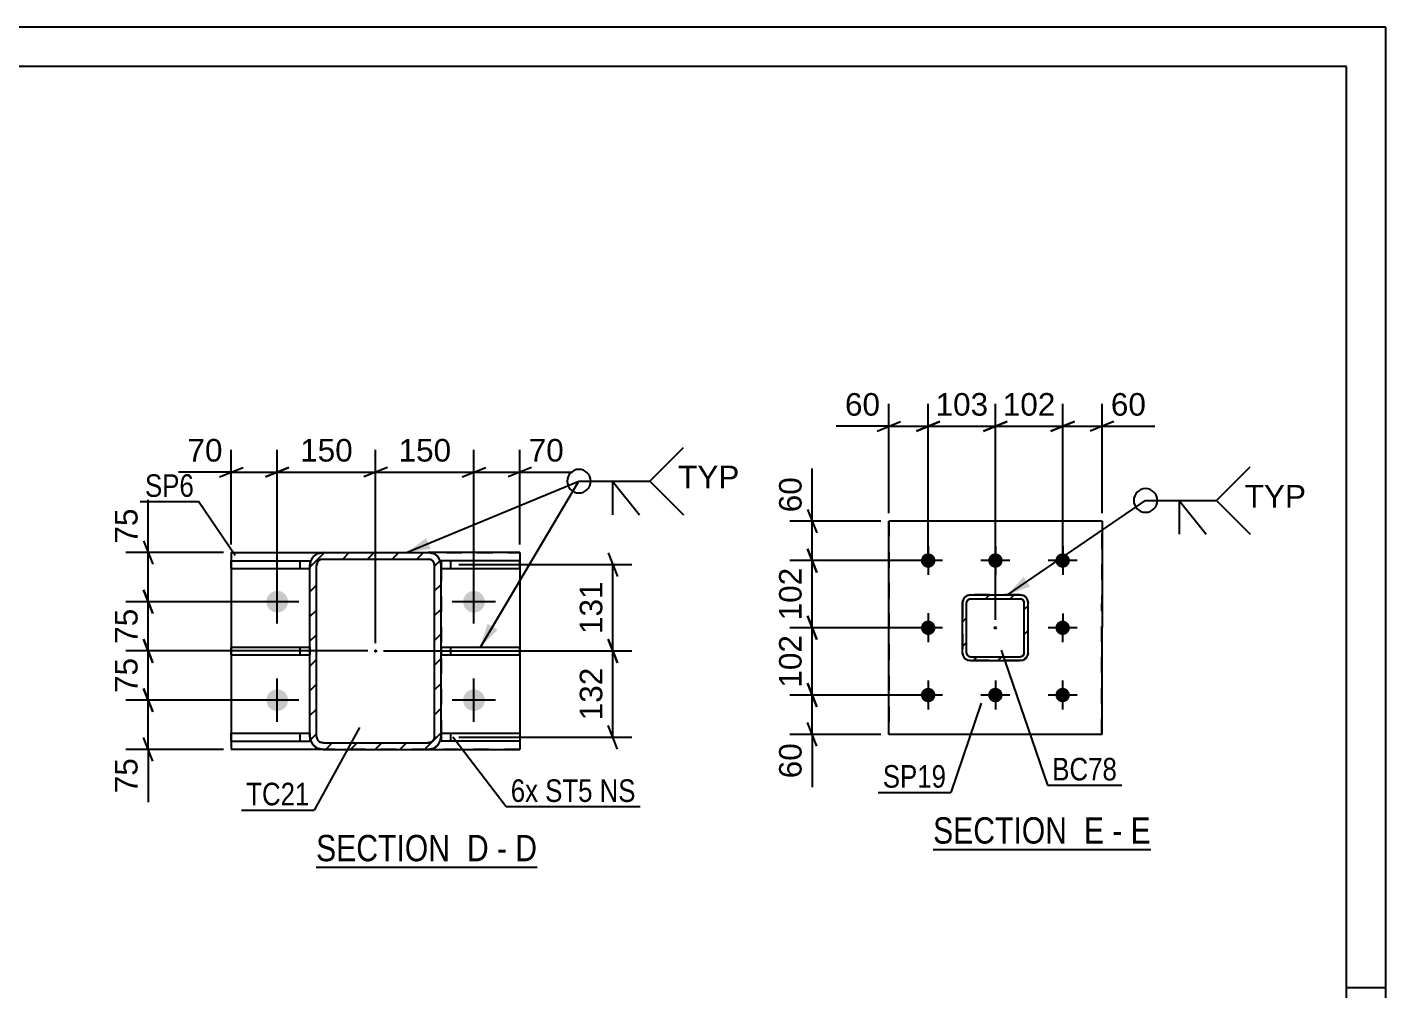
# Model space of a CAD drawing. Header units: millimetres. Extents: x -133 to 461, y -173 to 247.
# Drawn here: x 288.3 to 460.9, y 125 to 247.2 of the extents above; entities that cross this region are included whole.
import ezdxf

# ---------------------------------------------------------------- set-up
doc = ezdxf.new("R2010")
doc.units = ezdxf.units.MM
doc.linetypes.add('DXK_LINE_DOT2', pattern=[3.9198, 1.9599, -1.9599])
doc.linetypes.add('DXK_LINE_DOT3', pattern=[5.9187, 2.979, -0.9799, 0.9799, -0.9799])
doc.styles.add('Arial', font='ARIAL.TTF', dxfattribs={"height": 0.2})
doc.styles.add('Arial Narrow', font='ARIALN.TTF', dxfattribs={"height": 0.2})

# ---------------------------------------------------------------- blocks, each defined once
blk = doc.blocks.new('Unknown-284928886-18 - 8641')
at = {"color": 6, "linetype": 'Continuous'}
blk.add_line((403.36, 142.79), (431.01, 142.79), dxfattribs=at)
at = {"color": 0, "linetype": 'Continuous'}
for points in [[(421.47, 143.54), (421.47, 147.04), (403.36, 147.04), (403.36, 143.54)], [(425.08, 143.54), (425.08, 147.04), (422.52, 147.04), (422.52, 143.54)], [(427.4, 143.54), (427.4, 147.04), (426.13, 147.04), (426.13, 143.54)], [(431.01, 143.54), (431.01, 147.04), (428.45, 147.04), (428.45, 143.54)]]:
    blk.add_wipeout(points, dxfattribs=at)
at = {"color": 7, "linetype": 'Continuous', "style": 'Arial Narrow'}
for s, p in [('SECTION ', (403.36, 143.54)), ('E', (422.52, 143.54)), ('E', (428.45, 143.54)), ('-', (426.13, 143.54))]:
    blk.add_text(s, height=3.34, dxfattribs=at).set_placement(p)
blk = doc.blocks.new('Unknown-284928886-1134')
at = {"color": 5, "linetype": 'Continuous'}
for p, q in [((460.88, 247.21), (-133.12, 247.21)), ((460.88, -172.79), (460.88, 247.21)), ((455.88, 242.21), (-128.12, 242.21)), ((455.88, -167.79), (455.88, 242.21)), ((460.88, 125.21), (455.88, 125.21))]:
    blk.add_line(p, q, dxfattribs=at)
blk = doc.blocks.new('Unknown-284928886-14 - 2760')
at = {"color": 6, "linetype": 'Continuous'}
blk.add_line((324.97, 140.55), (353.04, 140.55), dxfattribs=at)
at = {"color": 0, "linetype": 'Continuous'}
for points in [[(343.08, 141.3), (343.08, 144.8), (324.97, 144.8), (324.97, 141.3)], [(346.9, 141.3), (346.9, 144.8), (344.13, 144.8), (344.13, 141.3)], [(349.22, 141.3), (349.22, 144.8), (347.95, 144.8), (347.95, 141.3)], [(353.04, 141.3), (353.04, 144.8), (350.27, 144.8), (350.27, 141.3)]]:
    blk.add_wipeout(points, dxfattribs=at)
at = {"color": 7, "linetype": 'Continuous', "style": 'Arial Narrow'}
for s, p in [('SECTION ', (324.97, 141.3)), ('D', (344.13, 141.3)), ('D', (350.27, 141.3)), ('-', (347.95, 141.3))]:
    blk.add_text(s, height=3.34, dxfattribs=at).set_placement(p)
blk = doc.blocks.new('Part-284928886-8656 - 8641')
at = {"linetype": 'Continuous'}
h = blk.add_hatch(dxfattribs=at)
h.set_pattern_fill('', scale=0.7, style=0, pattern_type=0)
h.set_pattern_definition([(45, (414.8222, 166.8495), (-1.57154, 1.57154), [])])
h.paths.add_polyline_path([(414.44, 166.77), (414.82, 166.85), (415.15, 167.07), (415.36, 167.39), (415.44, 167.77), (415.44, 174.11), (415.36, 174.49), (415.15, 174.81), (414.82, 175.03), (414.44, 175.11), (408.11, 175.11), (407.72, 175.03), (407.4, 174.82), (407.18, 174.49), (407.11, 174.11), (407.11, 167.77), (407.18, 167.39), (407.4, 167.07), (407.72, 166.85), (408.11, 166.77)])
h.paths.add_polyline_path([(408.11, 167.27), (407.91, 167.31), (407.75, 167.42), (407.64, 167.58), (407.61, 167.77), (407.61, 174.11), (407.65, 174.3), (407.75, 174.46), (407.92, 174.57), (408.11, 174.61), (414.44, 174.61), (414.63, 174.57), (414.79, 174.46), (414.9, 174.3), (414.94, 174.11), (414.94, 167.77), (414.9, 167.58), (414.79, 167.42), (414.63, 167.31), (414.44, 167.27)])
blk.add_hatch(color=246, dxfattribs=at).paths.add_polyline_path([(411.27, 170.84, -1), (411.27, 171.04, -1)])
at = {"color": 7, "linetype": 'DXK_LINE_DOT2'}
for p, q in [((407.11, 174.11), (407.18, 174.49)), ((407.18, 174.49), (407.18, 174.49)), ((407.75, 174.46), (407.65, 174.3)), ((407.72, 175.03), (408.11, 175.11)), ((407.92, 174.57), (407.75, 174.46)), ((408.11, 174.61), (407.92, 174.57)), ((414.44, 175.11), (408.11, 175.11)), ((408.11, 174.61), (414.44, 174.61)), ((414.44, 175.11), (414.82, 175.03)), ((414.63, 174.57), (414.44, 174.61)), ((414.79, 174.46), (414.63, 174.57)), ((414.9, 174.3), (414.79, 174.46)), ((415.36, 174.49), (415.44, 174.11)), ((407.11, 174.11), (407.11, 167.77)), ((407.65, 174.3), (407.61, 174.11)), ((407.61, 167.77), (407.61, 174.11)), ((414.94, 174.11), (414.9, 174.3)), ((414.94, 167.77), (414.94, 174.11)), ((415.44, 167.77), (415.44, 174.11)), ((407.18, 167.39), (407.11, 167.77)), ((407.61, 167.77), (407.64, 167.58)), ((407.64, 167.58), (407.75, 167.42)), ((414.79, 167.42), (414.9, 167.58)), ((414.9, 167.58), (414.94, 167.77)), ((415.44, 167.77), (415.36, 167.39)), ((408.11, 166.77), (407.72, 166.85)), ((407.75, 167.42), (407.91, 167.31)), ((407.91, 167.31), (408.11, 167.27)), ((408.11, 167.27), (414.44, 167.27)), ((414.44, 166.77), (408.11, 166.77)), ((414.44, 167.27), (414.63, 167.31)), ((414.82, 166.85), (414.44, 166.77)), ((414.63, 167.31), (414.79, 167.42))]:
    blk.add_line(p, q, dxfattribs=at)
at = {"color": 2, "linetype": 'Continuous'}
for p, q in [((407.18, 174.49), (407.11, 174.11)), ((407.65, 174.3), (407.75, 174.46)), ((408.11, 175.11), (407.72, 175.03)), ((407.75, 174.46), (407.92, 174.57)), ((407.92, 174.57), (408.11, 174.61)), ((408.11, 175.11), (408.11, 175.11)), ((408.11, 175.11), (414.44, 175.11)), ((408.11, 174.61), (408.11, 174.61)), ((408.11, 174.61), (414.44, 174.61)), ((414.44, 175.11), (414.44, 175.11)), ((414.82, 175.03), (414.44, 175.11)), ((414.44, 174.61), (414.44, 174.61)), ((414.44, 174.61), (414.63, 174.57)), ((414.63, 174.57), (414.79, 174.46)), ((414.79, 174.46), (414.9, 174.3)), ((415.44, 174.11), (415.36, 174.49)), ((407.11, 174.11), (407.11, 174.11)), ((407.11, 167.77), (407.11, 174.11)), ((407.61, 174.11), (407.65, 174.3)), ((407.61, 174.11), (407.61, 174.11)), ((407.61, 167.77), (407.61, 174.11)), ((414.9, 174.3), (414.94, 174.11)), ((414.94, 174.11), (414.94, 174.11)), ((414.94, 167.77), (414.94, 174.11)), ((415.44, 174.11), (415.44, 174.11)), ((415.44, 167.77), (415.44, 174.11)), ((407.11, 167.77), (407.11, 167.77)), ((407.11, 167.77), (407.18, 167.39)), ((407.61, 167.77), (407.61, 167.77)), ((407.64, 167.58), (407.61, 167.77)), ((407.75, 167.42), (407.64, 167.58)), ((414.9, 167.58), (414.79, 167.42)), ((414.94, 167.77), (414.9, 167.58)), ((414.94, 167.77), (414.94, 167.77)), ((415.36, 167.39), (415.44, 167.77)), ((415.44, 167.77), (415.44, 167.77)), ((407.72, 166.85), (408.11, 166.77)), ((407.91, 167.31), (407.75, 167.42)), ((408.11, 167.27), (407.91, 167.31)), ((408.11, 167.27), (408.11, 167.27)), ((408.11, 167.27), (414.44, 167.27)), ((408.11, 166.77), (408.11, 166.77)), ((408.11, 166.77), (414.44, 166.77)), ((414.63, 167.31), (414.44, 167.27)), ((414.44, 167.27), (414.44, 167.27)), ((414.44, 166.77), (414.82, 166.85)), ((414.44, 166.77), (414.44, 166.77)), ((414.79, 167.42), (414.63, 167.31))]:
    blk.add_line(p, q, dxfattribs=at)
at = {"color": 7, "linetype": 'DXK_LINE_DOT3'}
blk.add_line((411.27, 170.94), (411.27, 170.94), dxfattribs=at)
at = {"color": 246, "linetype": 'DXK_LINE_DOT2'}
blk.add_line((411.27, 170.94), (411.27, 170.94), dxfattribs=at)
at = {"color": 246, "linetype": 'Continuous'}
blk.add_circle((411.27, 170.94), 0.1, dxfattribs=at)
at = {"color": 7, "linetype": 'DXK_LINE_DOT2'}
for centre, start, end in [((408.11, 174.11), 112.49, 157.49), ((414.44, 174.11), 22.49, 67.49), ((408.11, 167.77), 202.49, 247.49), ((414.44, 167.77), 292.49, 337.49)]:
    blk.add_arc(centre, 1, start, end, dxfattribs=at)
at = {"color": 2, "linetype": 'Continuous'}
for centre, start, end in [((408.11, 174.11), 112.49, 157.49), ((414.44, 174.11), 22.49, 67.49), ((408.11, 167.77), 202.49, 247.49), ((414.44, 167.77), 292.49, 337.49)]:
    blk.add_arc(centre, 1, start, end, dxfattribs=at)
blk = doc.blocks.new('Part-284928886-8660 - 8641')
at = {"color": 2, "linetype": 'Continuous'}
for p, q in [((424.82, 184.48), (397.73, 184.48)), ((397.73, 157.4), (397.73, 184.48)), ((424.82, 184.48), (424.81, 157.4)), ((424.82, 184.48), (424.82, 184.48)), ((424.81, 157.4), (397.73, 157.4)), ((424.81, 157.4), (424.81, 157.4))]:
    blk.add_line(p, q, dxfattribs=at)
at = {"color": 7, "linetype": 'DXK_LINE_DOT2'}
for p, q in [((397.73, 184.48), (397.73, 157.4)), ((424.81, 157.4), (424.82, 184.48))]:
    blk.add_line(p, q, dxfattribs=at)
blk = doc.blocks.new('Bolt-284928886-8710 - 8641')
at = {"linetype": 'Continuous'}
for points in [[(401.82, 179.49), (401.84, 179.68), (401.9, 179.86), (402, 180.03), (402.13, 180.17), (402.28, 180.28), (402.46, 180.36), (402.65, 180.4), (402.84, 180.39), (403.02, 180.35), (403.2, 180.27), (403.35, 180.16), (403.48, 180.02), (403.57, 179.85), (403.63, 179.67), (403.65, 179.48), (403.63, 179.29), (403.57, 179.1), (403.47, 178.94), (403.34, 178.8), (403.18, 178.69), (403.01, 178.61), (402.82, 178.57), (402.63, 178.57), (402.44, 178.61), (402.27, 178.69), (402.11, 178.81), (401.99, 178.95), (401.89, 179.12), (401.83, 179.3)], [(410.36, 179.49), (410.38, 179.68), (410.44, 179.86), (410.54, 180.03), (410.67, 180.17), (410.82, 180.28), (411, 180.36), (411.19, 180.39), (411.38, 180.39), (411.57, 180.35), (411.74, 180.27), (411.89, 180.16), (412.02, 180.01), (412.12, 179.85), (412.17, 179.66), (412.19, 179.47), (412.17, 179.28), (412.11, 179.1), (412.01, 178.94), (411.88, 178.8), (411.73, 178.68), (411.55, 178.61), (411.36, 178.57), (411.17, 178.57), (410.98, 178.61), (410.81, 178.69), (410.66, 178.81), (410.53, 178.95), (410.43, 179.12), (410.38, 179.3)], [(418.9, 179.49), (418.92, 179.68), (418.98, 179.86), (419.08, 180.03), (419.21, 180.17), (419.37, 180.28), (419.54, 180.36), (419.73, 180.39), (419.92, 180.39), (420.11, 180.35), (420.28, 180.27), (420.44, 180.16), (420.56, 180.01), (420.66, 179.85), (420.71, 179.66), (420.73, 179.47), (420.71, 179.28), (420.65, 179.1), (420.55, 178.94), (420.42, 178.79), (420.27, 178.68), (420.09, 178.61), (419.9, 178.57), (419.71, 178.57), (419.53, 178.61), (419.35, 178.69), (419.2, 178.81), (419.07, 178.95), (418.98, 179.12), (418.92, 179.3)], [(401.81, 170.95), (401.84, 171.14), (401.9, 171.32), (401.99, 171.49), (402.12, 171.63), (402.28, 171.74), (402.46, 171.82), (402.64, 171.85), (402.84, 171.85), (403.02, 171.81), (403.2, 171.73), (403.35, 171.62), (403.48, 171.47), (403.57, 171.31), (403.63, 171.12), (403.65, 170.93), (403.63, 170.74), (403.57, 170.56), (403.47, 170.4), (403.34, 170.26), (403.18, 170.14), (403.01, 170.07), (402.82, 170.03), (402.63, 170.03), (402.44, 170.07), (402.27, 170.15), (402.11, 170.27), (401.99, 170.41), (401.89, 170.58), (401.83, 170.76)], [(418.9, 170.95), (418.92, 171.14), (418.98, 171.32), (419.08, 171.48), (419.21, 171.63), (419.36, 171.74), (419.54, 171.81), (419.73, 171.85), (419.92, 171.85), (420.11, 171.81), (420.28, 171.73), (420.43, 171.61), (420.56, 171.47), (420.66, 171.3), (420.71, 171.12), (420.73, 170.93), (420.71, 170.74), (420.65, 170.56), (420.55, 170.39), (420.42, 170.25), (420.27, 170.14), (420.09, 170.06), (419.9, 170.03), (419.71, 170.03), (419.52, 170.07), (419.35, 170.15), (419.2, 170.26), (419.07, 170.41), (418.97, 170.57), (418.92, 170.76)], [(401.81, 162.41), (401.84, 162.6), (401.9, 162.78), (401.99, 162.95), (402.12, 163.09), (402.28, 163.2), (402.45, 163.27), (402.64, 163.31), (402.83, 163.31), (403.02, 163.27), (403.2, 163.19), (403.35, 163.08), (403.48, 162.93), (403.57, 162.77), (403.63, 162.58), (403.65, 162.39), (403.62, 162.2), (403.56, 162.02), (403.47, 161.86), (403.34, 161.71), (403.18, 161.6), (403.01, 161.53), (402.82, 161.49), (402.63, 161.49), (402.44, 161.53), (402.26, 161.61), (402.11, 161.72), (401.98, 161.87), (401.89, 162.04), (401.83, 162.22)], [(410.36, 162.41), (410.38, 162.6), (410.44, 162.78), (410.53, 162.94), (410.66, 163.09), (410.82, 163.2), (411, 163.27), (411.18, 163.31), (411.38, 163.31), (411.56, 163.27), (411.74, 163.19), (411.89, 163.07), (412.02, 162.93), (412.11, 162.76), (412.17, 162.58), (412.19, 162.39), (412.17, 162.2), (412.11, 162.02), (412.01, 161.85), (411.88, 161.71), (411.72, 161.6), (411.55, 161.52), (411.36, 161.49), (411.17, 161.49), (410.98, 161.53), (410.81, 161.61), (410.65, 161.72), (410.53, 161.87), (410.43, 162.03), (410.37, 162.22)], [(418.9, 162.41), (418.92, 162.6), (418.98, 162.78), (419.08, 162.94), (419.21, 163.08), (419.36, 163.2), (419.54, 163.27), (419.73, 163.31), (419.92, 163.31), (420.1, 163.27), (420.28, 163.19), (420.43, 163.07), (420.56, 162.93), (420.65, 162.76), (420.71, 162.58), (420.73, 162.39), (420.71, 162.2), (420.65, 162.02), (420.55, 161.85), (420.42, 161.71), (420.26, 161.6), (420.09, 161.52), (419.9, 161.49), (419.71, 161.49), (419.52, 161.53), (419.35, 161.61), (419.19, 161.72), (419.07, 161.87), (418.97, 162.03), (418.92, 162.21)]]:
    blk.add_hatch(color=1, dxfattribs=at).paths.add_polyline_path(points)
at = {"color": 1, "linetype": 'Continuous'}
for p, q in [((402.73, 181.32), (402.73, 177.65)), ((411.27, 181.32), (411.27, 177.65)), ((419.82, 181.31), (419.82, 177.65)), ((404.57, 179.48), (400.9, 179.48)), ((413.11, 179.48), (409.44, 179.48)), ((421.65, 179.48), (417.98, 179.48)), ((402.73, 172.78), (402.73, 169.11)), ((419.82, 172.77), (419.81, 169.11)), ((404.56, 170.94), (400.9, 170.94)), ((421.65, 170.94), (417.98, 170.94)), ((402.73, 164.23), (402.73, 160.57)), ((411.27, 164.23), (411.27, 160.57)), ((419.81, 164.23), (419.81, 160.56)), ((404.56, 162.4), (400.9, 162.4)), ((413.1, 162.4), (409.44, 162.4)), ((421.65, 162.4), (417.98, 162.4))]:
    blk.add_line(p, q, dxfattribs=at)
blk = doc.blocks.new('Part-284928886-2827 - 2760')
at = {"color": 2, "linetype": 'Continuous'}
for p, q in [((314.19, 156.55), (314.19, 157.55)), ((314.19, 157.55), (324.19, 157.55)), ((324.19, 157.55), (324.19, 156.55)), ((314.19, 156.55), (324.19, 156.55))]:
    blk.add_line(p, q, dxfattribs=at)
at = {"color": 7, "linetype": 'DXK_LINE_DOT2'}
blk.add_line((322.94, 156.55), (322.94, 157.55), dxfattribs=at)
blk = doc.blocks.new('Part-284928886-2765 - 2760')
at = {"linetype": 'Continuous'}
h = blk.add_hatch(dxfattribs=at)
h.set_pattern_fill('', scale=0.7, style=0, pattern_type=0)
h.set_pattern_definition([(45, (340.7275, 179.4757), (-1.57154, 1.57154), [])])
h.paths.add_polyline_path([(340.85, 178.84), (340.73, 179.48), (340.37, 180.02), (339.83, 180.38), (339.19, 180.5), (325.85, 180.5), (325.22, 180.38), (324.68, 180.02), (324.31, 179.48), (324.19, 178.84), (324.19, 157.17), (324.31, 156.53), (324.68, 155.99), (325.22, 155.63), (325.85, 155.5), (339.19, 155.5), (339.83, 155.63), (340.37, 155.99), (340.73, 156.53), (340.85, 157.17)])
h.paths.add_polyline_path([(339.96, 156.85), (339.78, 156.58), (339.51, 156.4), (339.19, 156.34), (325.85, 156.34), (325.54, 156.4), (325.27, 156.58), (325.08, 156.85), (325.02, 157.17), (325.02, 178.84), (325.08, 179.16), (325.27, 179.43), (325.54, 179.61), (325.85, 179.67), (339.19, 179.67), (339.51, 179.61), (339.78, 179.43), (339.96, 179.16), (340.02, 178.84), (340.02, 157.17)])
blk.add_hatch(color=246, dxfattribs=at).paths.add_polyline_path([(332.52, 167.9, -1), (332.52, 168.1, -1)])
at = {"color": 7, "linetype": 'DXK_LINE_DOT2'}
for p, q in [((325.22, 180.38), (325.85, 180.5)), ((325.85, 179.67), (325.54, 179.61)), ((325.85, 180.5), (339.19, 180.5)), ((325.85, 179.67), (339.19, 179.67)), ((339.19, 180.5), (339.83, 180.38)), ((339.51, 179.61), (339.19, 179.67)), ((324.19, 178.84), (324.31, 179.48)), ((324.19, 157.17), (324.19, 178.84)), ((325.08, 179.16), (325.02, 178.84)), ((325.02, 157.17), (325.02, 178.84)), ((340.02, 178.84), (339.96, 179.16)), ((340.02, 157.17), (340.02, 178.84)), ((340.73, 179.48), (340.85, 178.84)), ((340.85, 178.84), (340.85, 157.17)), ((324.31, 156.53), (324.19, 157.17)), ((325.02, 157.17), (325.08, 156.85)), ((339.96, 156.85), (340.02, 157.17)), ((340.85, 157.17), (340.73, 156.53)), ((325.85, 155.5), (325.22, 155.63)), ((325.54, 156.4), (325.85, 156.34)), ((325.85, 156.34), (339.19, 156.34)), ((325.85, 155.5), (339.19, 155.5)), ((339.19, 156.34), (339.51, 156.4)), ((339.83, 155.63), (339.19, 155.5))]:
    blk.add_line(p, q, dxfattribs=at)
at = {"color": 2, "linetype": 'Continuous'}
for p, q in [((325.85, 180.5), (325.22, 180.38)), ((325.54, 179.61), (325.85, 179.67)), ((325.85, 180.5), (339.19, 180.5)), ((325.85, 179.67), (339.19, 179.67)), ((339.83, 180.38), (339.19, 180.5)), ((339.19, 179.67), (339.51, 179.61)), ((324.31, 179.48), (324.19, 178.84)), ((324.19, 157.17), (324.19, 178.84)), ((325.02, 178.84), (325.08, 179.16)), ((325.02, 157.17), (325.02, 178.84)), ((339.96, 179.16), (340.02, 178.84)), ((340.02, 157.17), (340.02, 178.84)), ((340.85, 178.84), (340.73, 179.48)), ((340.85, 157.17), (340.85, 178.84)), ((324.19, 157.17), (324.31, 156.53)), ((325.08, 156.85), (325.02, 157.17)), ((340.02, 157.17), (339.96, 156.85)), ((340.73, 156.53), (340.85, 157.17)), ((325.22, 155.63), (325.85, 155.5)), ((325.85, 156.34), (325.54, 156.4)), ((325.85, 156.34), (339.19, 156.34)), ((325.85, 155.5), (339.19, 155.5)), ((339.51, 156.4), (339.19, 156.34)), ((339.19, 155.5), (339.83, 155.63))]:
    blk.add_line(p, q, dxfattribs=at)
at = {"color": 7, "linetype": 'DXK_LINE_DOT3'}
blk.add_line((332.52, 168), (332.52, 168), dxfattribs=at)
at = {"color": 246, "linetype": 'DXK_LINE_DOT2'}
blk.add_line((332.52, 168), (332.52, 168), dxfattribs=at)
at = {"color": 246, "linetype": 'Continuous'}
blk.add_circle((332.52, 168), 0.1, dxfattribs=at)
at = {"color": 7, "linetype": 'DXK_LINE_DOT2'}
for centre, radius, start, end in [((325.85, 178.84), 1.67, 112.5, 157.5), ((325.85, 178.84), 0.833, 112.5, 157.5), ((339.19, 178.84), 0.833, 22.5, 67.5), ((339.19, 178.84), 1.67, 22.5, 67.5), ((325.85, 157.17), 1.67, 202.5, 247.5), ((325.85, 157.17), 0.833, 202.5, 247.5), ((339.19, 157.17), 0.833, 292.5, 337.5), ((339.19, 157.17), 1.67, 292.5, 337.5)]:
    blk.add_arc(centre, radius, start, end, dxfattribs=at)
at = {"color": 2, "linetype": 'Continuous'}
for centre, radius, start, end in [((325.85, 178.84), 1.67, 112.5, 157.5), ((325.85, 178.84), 0.833, 112.5, 157.5), ((339.19, 178.84), 0.833, 22.5, 67.5), ((339.19, 178.84), 1.67, 22.5, 67.5), ((325.85, 157.17), 1.67, 202.5, 247.5), ((325.85, 157.17), 0.833, 202.5, 247.5), ((339.19, 157.17), 0.833, 292.5, 337.5), ((339.19, 157.17), 1.67, 292.5, 337.5)]:
    blk.add_arc(centre, radius, start, end, dxfattribs=at)
blk = doc.blocks.new('Part-284928886-2822 - 2760')
at = {"color": 2, "linetype": 'Continuous'}
for p, q in [((314.19, 178.46), (314.19, 179.46)), ((314.19, 179.46), (324.19, 179.46)), ((314.19, 178.46), (324.19, 178.46)), ((324.19, 179.46), (324.19, 178.46))]:
    blk.add_line(p, q, dxfattribs=at)
at = {"color": 7, "linetype": 'DXK_LINE_DOT2'}
blk.add_line((322.94, 178.46), (322.94, 179.46), dxfattribs=at)
blk = doc.blocks.new('Part-284928886-2832 - 2760')
at = {"color": 2, "linetype": 'Continuous'}
for p, q in [((340.85, 168.5), (350.85, 168.5)), ((340.85, 167.5), (350.85, 167.5)), ((350.85, 167.5), (350.85, 168.5))]:
    blk.add_line(p, q, dxfattribs=at)
at = {"color": 7, "linetype": 'DXK_LINE_DOT2'}
for p, q in [((340.85, 168.5), (340.85, 168.5)), ((340.85, 168.5), (340.85, 167.5)), ((340.85, 167.5), (340.85, 167.5)), ((342.1, 167.5), (342.1, 168.5))]:
    blk.add_line(p, q, dxfattribs=at)
blk = doc.blocks.new('Part-284928886-2799 - 2760')
at = {"color": 2, "linetype": 'Continuous'}
for p, q in [((314.19, 180.5), (314.19, 155.5)), ((314.19, 180.5), (325.85, 180.5)), ((350.85, 180.5), (339.19, 180.5)), ((350.85, 180.5), (350.85, 155.5)), ((325.85, 155.5), (314.19, 155.5)), ((339.19, 155.5), (350.85, 155.5))]:
    blk.add_line(p, q, dxfattribs=at)
at = {"color": 7, "linetype": 'DXK_LINE_DOT2'}
for p, q in [((325.85, 180.5), (350.85, 180.5)), ((325.85, 180.5), (339.19, 180.5)), ((350.85, 155.5), (325.85, 155.5)), ((325.85, 155.5), (339.19, 155.5))]:
    blk.add_line(p, q, dxfattribs=at)
blk = doc.blocks.new('Part-284928886-2817 - 2760')
at = {"color": 2, "linetype": 'Continuous'}
for p, q in [((314.19, 167.5), (314.19, 168.5)), ((314.19, 168.5), (324.19, 168.5)), ((314.19, 167.5), (324.19, 167.5)), ((324.19, 168.5), (324.19, 167.5))]:
    blk.add_line(p, q, dxfattribs=at)
at = {"color": 7, "linetype": 'DXK_LINE_DOT2'}
blk.add_line((322.94, 167.5), (322.94, 168.5), dxfattribs=at)
blk = doc.blocks.new('Part-284928886-2837 - 2760')
at = {"color": 2, "linetype": 'Continuous'}
for p, q in [((350.85, 179.46), (340.85, 179.46)), ((340.85, 179.46), (340.85, 178.85)), ((340.85, 178.46), (350.85, 178.46)), ((350.85, 178.46), (350.85, 179.46))]:
    blk.add_line(p, q, dxfattribs=at)
at = {"color": 7, "linetype": 'DXK_LINE_DOT2'}
for p, q in [((340.85, 178.85), (340.85, 178.46)), ((340.85, 178.46), (340.85, 178.46)), ((342.1, 178.46), (342.1, 179.46))]:
    blk.add_line(p, q, dxfattribs=at)
blk = doc.blocks.new('Part-284928886-2842 - 2760')
at = {"color": 2, "linetype": 'Continuous'}
for p, q in [((340.85, 157.55), (350.85, 157.55)), ((340.85, 157.16), (340.85, 156.55)), ((350.85, 157.55), (350.85, 156.55)), ((350.85, 156.55), (340.85, 156.55))]:
    blk.add_line(p, q, dxfattribs=at)
at = {"color": 7, "linetype": 'DXK_LINE_DOT2'}
for p, q in [((340.85, 157.55), (340.85, 157.55)), ((340.85, 157.55), (340.85, 157.16)), ((342.1, 156.55), (342.1, 157.55))]:
    blk.add_line(p, q, dxfattribs=at)
blk = doc.blocks.new('Bolt-284928886-2872 - 2760')
at = {"linetype": 'Continuous'}
for points in [[(318.65, 174.25, -1), (321.4, 174.25, -1)], [(343.65, 174.25, -1), (346.4, 174.25, -1)], [(318.65, 161.75, -1), (321.4, 161.75, -1)], [(343.65, 161.75, -1), (346.4, 161.75, -1)]]:
    blk.add_hatch(color=1, dxfattribs=at).paths.add_polyline_path(points)
at = {"color": 1, "linetype": 'Continuous'}
for p, q in [((320.02, 171.5), (320.02, 177)), ((345.02, 171.5), (345.02, 177)), ((322.77, 174.25), (317.27, 174.25)), ((347.77, 174.25), (342.27, 174.25)), ((320.02, 159), (320.02, 164.5)), ((345.02, 159), (345.02, 164.5)), ((322.77, 161.75), (317.27, 161.75)), ((347.77, 161.75), (342.27, 161.75))]:
    blk.add_line(p, q, dxfattribs=at)
blk = doc.blocks.new('StraightDimension-284928886-12691 - 8641')
at = {"color": 7, "linetype": 'Continuous'}
for p, q in [((401.73, 170.94), (385.15, 170.94)), ((387.4, 172.44), (388.6, 169.44)), ((388, 162.4), (388, 170.94)), ((401.22, 162.4), (385.15, 162.4)), ((388.6, 160.9), (387.4, 163.9))]:
    blk.add_line(p, q, dxfattribs=at)
at = {"color": 0}
blk.add_wipeout([(387.25, 170.61), (383.05, 170.61), (383.05, 162.74), (387.25, 162.74)], dxfattribs=at)
at = {"color": 3, "style": 'Arial'}
blk.add_text('102', height=2.865, rotation=90.0002, dxfattribs=at).set_placement((386.65, 163.34))
blk = doc.blocks.new('StraightDimension-284928886-13277 - 8641')
at = {"color": 7, "linetype": 'Continuous'}
for p, q in [((411.28, 171.94), (411.28, 199.38)), ((419.82, 180.48), (419.82, 199.38)), ((409.78, 195.93), (412.78, 197.13)), ((421.32, 197.13), (418.32, 195.93)), ((411.28, 196.53), (419.82, 196.53))]:
    blk.add_line(p, q, dxfattribs=at)
at = {"color": 0}
blk.add_wipeout([(419.48, 197.28), (419.48, 201.48), (411.61, 201.48), (411.61, 197.28)], dxfattribs=at)
at = {"color": 3, "style": 'Arial'}
blk.add_text('102', height=2.865, dxfattribs=at).set_placement((412.21, 197.88))
blk = doc.blocks.new('StraightDimension-284928886-12689 - 8641')
at = {"color": 7, "linetype": 'Continuous'}
for p, q in [((387.4, 185.98), (388.6, 182.98)), ((396.73, 184.48), (385.15, 184.48)), ((388, 179.48), (388, 184.48)), ((388.6, 177.98), (387.4, 180.98)), ((401.73, 179.48), (385.15, 179.48))]:
    blk.add_line(p, q, dxfattribs=at)
at = {"color": 0}
blk.add_wipeout([(387.25, 190.66), (383.05, 190.66), (383.05, 185.01), (387.25, 185.01)], dxfattribs=at)
at = {"color": 7, "linetype": 'Continuous'}
blk.add_line((388, 184.48), (388, 191.18), dxfattribs=at)
blk.add_line((388, 184.48), (388, 191.18), dxfattribs=at)
at = {"color": 3, "style": 'Arial'}
blk.add_text('60', height=2.865, rotation=90.0002, dxfattribs=at).set_placement((386.65, 185.61))
blk = doc.blocks.new('StraightDimension-284928886-12690 - 8641')
at = {"color": 7, "linetype": 'Continuous'}
for p, q in [((387.4, 180.98), (388.6, 177.98)), ((401.73, 179.48), (385.15, 179.48)), ((388, 170.94), (388, 179.48)), ((401.73, 170.94), (385.15, 170.94)), ((388.6, 169.44), (387.4, 172.44))]:
    blk.add_line(p, q, dxfattribs=at)
at = {"color": 0}
blk.add_wipeout([(387.25, 179.15), (383.05, 179.15), (383.05, 171.28), (387.25, 171.28)], dxfattribs=at)
at = {"color": 3, "style": 'Arial'}
blk.add_text('102', height=2.865, rotation=90.0002, dxfattribs=at).set_placement((386.65, 171.88))
blk = doc.blocks.new('StraightDimension-284928886-13278 - 8641')
at = {"color": 7, "linetype": 'Continuous'}
for p, q in [((402.73, 180.48), (402.73, 199.38)), ((411.28, 171.94), (411.28, 199.38)), ((401.23, 195.93), (404.23, 197.13)), ((412.78, 197.13), (409.78, 195.93)), ((402.73, 196.53), (411.28, 196.53))]:
    blk.add_line(p, q, dxfattribs=at)
at = {"color": 0}
blk.add_wipeout([(410.94, 197.28), (410.94, 201.48), (403.07, 201.48), (403.07, 197.28)], dxfattribs=at)
at = {"color": 3, "style": 'Arial'}
blk.add_text('103', height=2.865, dxfattribs=at).set_placement((403.67, 197.88))
blk = doc.blocks.new('StraightDimension-284928886-12692 - 8641')
at = {"color": 7, "linetype": 'Continuous'}
for p, q in [((401.22, 162.4), (385.15, 162.4)), ((387.4, 163.9), (388.6, 160.9)), ((388, 157.4), (388, 162.4)), ((388.6, 155.9), (387.4, 158.9)), ((396.73, 157.4), (385.15, 157.4))]:
    blk.add_line(p, q, dxfattribs=at)
at = {"color": 0}
blk.add_wipeout([(387.25, 156.88), (383.05, 156.88), (383.05, 151.23), (387.25, 151.23)], dxfattribs=at)
at = {"color": 7, "linetype": 'Continuous'}
blk.add_line((388, 157.4), (388, 150.7), dxfattribs=at)
blk.add_line((388, 157.4), (388, 150.7), dxfattribs=at)
at = {"color": 3, "style": 'Arial'}
blk.add_text('60', height=2.865, rotation=90.0002, dxfattribs=at).set_placement((386.65, 151.83))
blk = doc.blocks.new('StraightDimension-284928886-13276 - 8641')
at = {"color": 7, "linetype": 'Continuous'}
for p, q in [((419.82, 180.48), (419.82, 199.38)), ((424.82, 185.48), (424.82, 199.38)), ((418.32, 195.93), (421.32, 197.13)), ((426.32, 197.13), (423.32, 195.93)), ((419.82, 196.53), (424.82, 196.53))]:
    blk.add_line(p, q, dxfattribs=at)
at = {"color": 0}
blk.add_wipeout([(430.99, 197.28), (430.99, 201.48), (425.34, 201.48), (425.34, 197.28)], dxfattribs=at)
at = {"color": 7, "linetype": 'Continuous'}
blk.add_line((424.82, 196.53), (431.51, 196.53), dxfattribs=at)
blk.add_line((424.82, 196.53), (431.51, 196.53), dxfattribs=at)
at = {"color": 3, "style": 'Arial'}
blk.add_text('60', height=2.865, dxfattribs=at).set_placement((425.94, 197.88))
blk = doc.blocks.new('StraightDimension-284928886-13279 - 8641')
at = {"color": 7, "linetype": 'Continuous'}
for p, q in [((397.73, 185.48), (397.73, 199.38)), ((402.73, 180.48), (402.73, 199.38)), ((396.23, 195.93), (399.23, 197.13)), ((404.23, 197.13), (401.23, 195.93)), ((397.73, 196.53), (402.73, 196.53))]:
    blk.add_line(p, q, dxfattribs=at)
at = {"color": 0}
blk.add_wipeout([(397.21, 197.28), (397.21, 201.48), (391.56, 201.48), (391.56, 197.28)], dxfattribs=at)
at = {"color": 7, "linetype": 'Continuous'}
blk.add_line((397.73, 196.53), (391.04, 196.53), dxfattribs=at)
blk.add_line((397.73, 196.53), (391.04, 196.53), dxfattribs=at)
at = {"color": 3, "style": 'Arial'}
blk.add_text('60', height=2.865, dxfattribs=at).set_placement((392.16, 197.88))
blk = doc.blocks.new('StraightDimension-284928886-9545 - 2760')
at = {"color": 7, "linetype": 'Continuous'}
for p, q in [((320.02, 175.25), (320.02, 193.55)), ((332.52, 169), (332.52, 193.55)), ((318.52, 190.1), (321.52, 191.3)), ((320.02, 190.7), (332.52, 190.7)), ((334.02, 191.3), (331.02, 190.1))]:
    blk.add_line(p, q, dxfattribs=at)
at = {"color": 0}
blk.add_wipeout([(330.21, 191.45), (330.21, 195.65), (322.34, 195.65), (322.34, 191.45)], dxfattribs=at)
at = {"color": 3, "style": 'Arial'}
blk.add_text('150', height=2.865, dxfattribs=at).set_placement((322.94, 192.05))
blk = doc.blocks.new('StraightDimension-284928886-9586 - 2760')
at = {"color": 7, "linetype": 'Continuous'}
for p, q in [((362.08, 169.5), (363.28, 166.5)), ((333.52, 168), (365.08, 168)), ((362.68, 157.05), (362.68, 168)), ((363.28, 155.55), (362.08, 158.55)), ((343.1, 157.05), (365.08, 157.05))]:
    blk.add_line(p, q, dxfattribs=at)
at = {"color": 0}
blk.add_wipeout([(361.93, 166.46), (357.73, 166.46), (357.73, 158.59), (361.93, 158.59)], dxfattribs=at)
at = {"color": 3, "style": 'Arial'}
blk.add_text('132', height=2.865, rotation=90.0002, dxfattribs=at).set_placement((361.33, 159.19))
blk = doc.blocks.new('StraightDimension-284928886-9564 - 2760')
at = {"color": 7, "linetype": 'Continuous'}
for p, q in [((303.03, 182), (304.23, 179)), ((313.19, 180.5), (300.78, 180.5)), ((303.63, 174.25), (303.63, 180.5)), ((304.23, 172.75), (303.03, 175.75)), ((319.02, 174.25), (300.78, 174.25))]:
    blk.add_line(p, q, dxfattribs=at)
at = {"color": 0}
blk.add_wipeout([(302.88, 186.68), (298.68, 186.68), (298.68, 181.03), (302.88, 181.03)], dxfattribs=at)
at = {"color": 7, "linetype": 'Continuous'}
blk.add_line((303.63, 180.5), (303.63, 187.2), dxfattribs=at)
blk.add_line((303.63, 180.5), (303.63, 187.2), dxfattribs=at)
at = {"color": 3, "style": 'Arial'}
blk.add_text('75', height=2.865, rotation=90.0002, dxfattribs=at).set_placement((302.28, 181.63))
blk = doc.blocks.new('StraightDimension-284928886-9543 - 2760')
at = {"color": 7, "linetype": 'Continuous'}
for p, q in [((345.02, 175.25), (345.02, 193.55)), ((350.85, 181.5), (350.85, 193.55)), ((343.52, 190.1), (346.52, 191.3)), ((345.02, 190.7), (350.85, 190.7)), ((352.35, 191.3), (349.35, 190.1))]:
    blk.add_line(p, q, dxfattribs=at)
at = {"color": 0}
blk.add_wipeout([(357.02, 191.45), (357.02, 195.65), (351.38, 195.65), (351.38, 191.45)], dxfattribs=at)
at = {"color": 7, "linetype": 'Continuous'}
blk.add_line((350.85, 190.7), (357.55, 190.7), dxfattribs=at)
blk.add_line((350.85, 190.7), (357.55, 190.7), dxfattribs=at)
at = {"color": 3, "style": 'Arial'}
blk.add_text('70', height=2.865, dxfattribs=at).set_placement((351.98, 192.05))
blk = doc.blocks.new('StraightDimension-284928886-9544 - 2760')
at = {"color": 7, "linetype": 'Continuous'}
for p, q in [((332.52, 169), (332.52, 193.55)), ((345.02, 175.25), (345.02, 193.55)), ((334.02, 191.3), (331.02, 190.1)), ((332.52, 190.7), (345.02, 190.7)), ((343.52, 190.1), (346.52, 191.3))]:
    blk.add_line(p, q, dxfattribs=at)
at = {"color": 0}
blk.add_wipeout([(342.71, 191.45), (342.71, 195.65), (334.84, 195.65), (334.84, 191.45)], dxfattribs=at)
at = {"color": 3, "style": 'Arial'}
blk.add_text('150', height=2.865, dxfattribs=at).set_placement((335.44, 192.05))
blk = doc.blocks.new('StraightDimension-284928886-9546 - 2760')
at = {"color": 7, "linetype": 'Continuous'}
for p, q in [((314.19, 181.5), (314.19, 193.55)), ((320.02, 175.25), (320.02, 193.55)), ((312.69, 190.1), (315.69, 191.3)), ((314.19, 190.7), (320.02, 190.7)), ((321.52, 191.3), (318.52, 190.1))]:
    blk.add_line(p, q, dxfattribs=at)
at = {"color": 0}
blk.add_wipeout([(313.66, 191.45), (313.66, 195.65), (308.02, 195.65), (308.02, 191.45)], dxfattribs=at)
at = {"color": 7, "linetype": 'Continuous'}
blk.add_line((314.19, 190.7), (307.49, 190.7), dxfattribs=at)
blk.add_line((314.19, 190.7), (307.49, 190.7), dxfattribs=at)
at = {"color": 3, "style": 'Arial'}
blk.add_text('70', height=2.865, dxfattribs=at).set_placement((308.62, 192.05))
blk = doc.blocks.new('StraightDimension-284928886-9565 - 2760')
at = {"color": 7, "linetype": 'Continuous'}
for p, q in [((303.03, 175.75), (304.23, 172.75)), ((319.02, 174.25), (300.78, 174.25)), ((303.63, 168), (303.63, 174.25)), ((304.23, 166.5), (303.03, 169.5)), ((331.52, 168), (300.78, 168))]:
    blk.add_line(p, q, dxfattribs=at)
at = {"color": 0}
blk.add_wipeout([(302.88, 173.95), (298.68, 173.95), (298.68, 168.31), (302.88, 168.31)], dxfattribs=at)
at = {"color": 3, "style": 'Arial'}
blk.add_text('75', height=2.865, rotation=90.0002, dxfattribs=at).set_placement((302.28, 168.91))
blk = doc.blocks.new('StraightDimension-284928886-9566 - 2760')
at = {"color": 7, "linetype": 'Continuous'}
for p, q in [((303.03, 169.5), (304.23, 166.5)), ((331.52, 168), (300.78, 168)), ((303.63, 161.75), (303.63, 168)), ((304.23, 160.25), (303.03, 163.25)), ((319.02, 161.75), (300.78, 161.75))]:
    blk.add_line(p, q, dxfattribs=at)
at = {"color": 0}
blk.add_wipeout([(302.88, 167.7), (298.68, 167.7), (298.68, 162.06), (302.88, 162.06)], dxfattribs=at)
at = {"color": 3, "style": 'Arial'}
blk.add_text('75', height=2.865, rotation=90.0002, dxfattribs=at).set_placement((302.28, 162.66))
blk = doc.blocks.new('StraightDimension-284928886-9567 - 2760')
at = {"color": 7, "linetype": 'Continuous'}
for p, q in [((303.03, 163.25), (304.23, 160.25)), ((319.02, 161.75), (300.78, 161.75)), ((303.63, 155.5), (303.63, 161.75)), ((313.19, 155.5), (300.78, 155.5)), ((304.23, 154), (303.03, 157))]:
    blk.add_line(p, q, dxfattribs=at)
at = {"color": 0}
blk.add_wipeout([(302.88, 154.98), (298.68, 154.98), (298.68, 149.33), (302.88, 149.33)], dxfattribs=at)
at = {"color": 7, "linetype": 'Continuous'}
blk.add_line((303.63, 155.5), (303.63, 148.81), dxfattribs=at)
blk.add_line((303.63, 155.5), (303.63, 148.81), dxfattribs=at)
at = {"color": 3, "style": 'Arial'}
blk.add_text('75', height=2.865, rotation=90.0002, dxfattribs=at).set_placement((302.28, 149.93))
blk = doc.blocks.new('StraightDimension-284928886-9585 - 2760')
at = {"color": 7, "linetype": 'Continuous'}
for p, q in [((362.08, 180.46), (363.28, 177.46)), ((343.1, 178.96), (365.08, 178.96)), ((362.68, 168), (362.68, 178.96)), ((363.28, 166.5), (362.08, 169.5)), ((333.52, 168), (365.08, 168))]:
    blk.add_line(p, q, dxfattribs=at)
at = {"color": 0}
blk.add_wipeout([(361.93, 177.42), (357.73, 177.42), (357.73, 169.55), (361.93, 169.55)], dxfattribs=at)
at = {"color": 3, "style": 'Arial'}
blk.add_text('131', height=2.865, rotation=90.0002, dxfattribs=at).set_placement((361.33, 170.15))
blk = doc.blocks.new('WeldMark-284928886-10218 - 8641')
at = {"linetype": 'Continuous'}
blk.add_hatch(color=30, dxfattribs=at).paths.add_polyline_path([(415.69, 176.18), (412.79, 175.11), (414.84, 177.42)])
at = {"color": 30, "linetype": 'Continuous'}
for p, q in [((412.79, 175.11), (430.35, 187.11)), ((430.35, 187.11), (439.35, 187.11))]:
    blk.add_line(p, q, dxfattribs=at)
at = {"color": 3, "linetype": 'Continuous'}
for q in [(438.07, 182.82), (434.64, 182.82)]:
    blk.add_line((434.64, 187.11), q, dxfattribs=at)
for start, end in [(90, 270), (270, 90)]:
    blk.add_arc((430.35, 187.11), 1.5, start, end, dxfattribs=at)
at = {"color": 0, "linetype": 'Continuous'}
blk.add_wipeout([(450.73, 186.21), (450.73, 189.21), (442.95, 189.21), (442.95, 186.21)], dxfattribs=at)
blk.add_wipeout([(450.73, 186.21), (450.73, 189.21), (442.95, 189.21), (442.95, 186.21)], dxfattribs=at)
at = {"color": 3, "linetype": 'Continuous'}
for q in [(443.64, 191.39), (443.64, 182.82)]:
    blk.add_line((439.35, 187.11), q, dxfattribs=at)
at = {"color": 3, "linetype": 'Continuous', "style": 'Arial'}
blk.add_text('TYP', height=2.865, dxfattribs=at).set_placement((442.95, 186.21))
blk = doc.blocks.new('Mark-284928886-9866 - 8641')
at = {"color": 0}
blk.add_wipeout([(426.72, 151.56), (426.72, 154.56), (418.5, 154.56), (418.5, 151.56)], dxfattribs=at)
blk.add_wipeout([(426.72, 151.56), (426.72, 154.56), (418.5, 154.56), (418.5, 151.56)], dxfattribs=at)
at = {"color": 30, "linetype": 'Continuous'}
for p, q in [((412.01, 168.12), (417.9, 150.96)), ((417.9, 150.96), (427.32, 150.96))]:
    blk.add_line(p, q, dxfattribs=at)
at = {"color": 3, "style": 'Arial Narrow'}
blk.add_text('BC78', height=2.863, dxfattribs=at).set_placement((418.5, 151.56))
blk = doc.blocks.new('Mark-284928886-9869 - 8641')
at = {"color": 0}
blk.add_wipeout([(405.01, 150.64), (405.01, 153.64), (396.97, 153.64), (396.97, 150.64)], dxfattribs=at)
blk.add_wipeout([(405.01, 150.64), (405.01, 153.64), (396.97, 153.64), (396.97, 150.64)], dxfattribs=at)
at = {"color": 30, "linetype": 'Continuous'}
for p in [(409.47, 161.35), (396.37, 150.04)]:
    blk.add_line(p, (405.61, 150.04), dxfattribs=at)
at = {"color": 3, "style": 'Arial Narrow'}
blk.add_text('SP19', height=2.863, dxfattribs=at).set_placement((396.97, 150.64))
blk = doc.blocks.new('Mark-284928886-9603 - 2760')
at = {"color": 0}
blk.add_wipeout([(324.13, 148.4), (324.13, 151.4), (316.09, 151.4), (316.09, 148.4)], dxfattribs=at)
blk.add_wipeout([(324.13, 148.4), (324.13, 151.4), (316.09, 151.4), (316.09, 148.4)], dxfattribs=at)
at = {"color": 30, "linetype": 'Continuous'}
for p in [(330.5, 158.3), (315.49, 147.8)]:
    blk.add_line(p, (324.73, 147.8), dxfattribs=at)
at = {"color": 3, "style": 'Arial Narrow'}
blk.add_text('TC21', height=2.863, dxfattribs=at).set_placement((316.09, 148.4))
blk = doc.blocks.new('Mark-284928886-9606 - 2760')
at = {"color": 0}
blk.add_wipeout([(309.44, 187.57), (309.44, 190.57), (303.23, 190.57), (303.23, 187.57)], dxfattribs=at)
blk.add_wipeout([(309.44, 187.57), (309.44, 190.57), (303.23, 190.57), (303.23, 187.57)], dxfattribs=at)
at = {"color": 30, "linetype": 'Continuous'}
for p in [(302.63, 186.97), (314.67, 180.11)]:
    blk.add_line(p, (310.04, 186.97), dxfattribs=at)
at = {"color": 3, "style": 'Arial Narrow'}
blk.add_text('SP6', height=2.863, dxfattribs=at).set_placement((303.23, 187.57))
blk = doc.blocks.new('MarkSet-284928886-9655 - 2760')
at = {"color": 0}
for points in [[(353.17, 148.83), (353.17, 151.83), (349.7, 151.83), (349.7, 148.83)], [(360.09, 148.83), (360.09, 151.83), (354.07, 151.83), (354.07, 148.83)], [(365.56, 148.83), (365.56, 151.83), (360.99, 151.83), (360.99, 148.83)]]:
    blk.add_wipeout(points, dxfattribs=at)
for points in [[(353.17, 148.83), (353.17, 151.83), (349.7, 151.83), (349.7, 148.83)], [(360.09, 148.83), (360.09, 151.83), (354.07, 151.83), (354.07, 148.83)], [(365.56, 148.83), (365.56, 151.83), (360.99, 151.83), (360.99, 148.83)]]:
    blk.add_wipeout(points, dxfattribs=at)
at = {"color": 30, "linetype": 'Continuous'}
for p, q in [((342.34, 157.11), (349.1, 148.23)), ((349.1, 148.23), (366.16, 148.23))]:
    blk.add_line(p, q, dxfattribs=at)
at = {"color": 3, "style": 'Arial Narrow'}
for s, p in [('6x', (349.7, 148.83)), ('ST5', (354.07, 148.83)), ('NS', (360.99, 148.83))]:
    blk.add_text(s, height=2.863, dxfattribs=at).set_placement(p)
blk = doc.blocks.new('WeldMark-284928886-10211 - 2760')
at = {"linetype": 'Continuous'}
for points in [[(339.53, 180.96), (336.47, 180.5), (338.95, 182.34)], [(348.03, 170.7), (345.85, 168.5), (346.74, 171.47)]]:
    blk.add_hatch(color=30, dxfattribs=at).paths.add_polyline_path(points)
at = {"color": 30, "linetype": 'Continuous'}
for p, q in [((336.47, 180.5), (358.36, 189.56)), ((345.85, 168.5), (358.36, 189.56)), ((358.36, 189.56), (367.36, 189.56))]:
    blk.add_line(p, q, dxfattribs=at)
at = {"color": 3, "linetype": 'Continuous'}
for q in [(366.07, 185.28), (362.64, 185.28)]:
    blk.add_line((362.64, 189.56), q, dxfattribs=at)
for start, end in [(90, 270), (270, 90)]:
    blk.add_arc((358.36, 189.56), 1.5, start, end, dxfattribs=at)
at = {"color": 0, "linetype": 'Continuous'}
blk.add_wipeout([(378.73, 188.66), (378.73, 191.66), (370.96, 191.66), (370.96, 188.66)], dxfattribs=at)
blk.add_wipeout([(378.73, 188.66), (378.73, 191.66), (370.96, 191.66), (370.96, 188.66)], dxfattribs=at)
at = {"color": 3, "linetype": 'Continuous'}
for q in [(371.64, 193.85), (371.64, 185.28)]:
    blk.add_line((367.36, 189.56), q, dxfattribs=at)
at = {"color": 3, "linetype": 'Continuous', "style": 'Arial'}
blk.add_text('TYP', height=2.865, dxfattribs=at).set_placement((370.96, 188.66))

msp = doc.modelspace()

# ---------------------------------------------------------------- block references
for name in ['Part-284928886-8660 - 8641', 'Bolt-284928886-8710 - 8641', 'Part-284928886-2799 - 2760', 'Part-284928886-2765 - 2760', 'Part-284928886-2822 - 2760', 'Part-284928886-2837 - 2760', 'Bolt-284928886-2872 - 2760', 'Part-284928886-8656 - 8641', 'Part-284928886-2817 - 2760', 'Part-284928886-2832 - 2760', 'Part-284928886-2827 - 2760', 'Part-284928886-2842 - 2760', 'Unknown-284928886-18 - 8641']:
    msp.add_blockref(name, (0, 0))

# ---------------------------------------------------------------- next in the draw order: block references
msp.add_blockref('Unknown-284928886-1134', (0, 0))

# ---------------------------------------------------------------- next in the draw order: block references
for name in ['StraightDimension-284928886-13277 - 8641', 'StraightDimension-284928886-9545 - 2760', 'StraightDimension-284928886-9543 - 2760', 'StraightDimension-284928886-12689 - 8641', 'StraightDimension-284928886-12691 - 8641', 'Mark-284928886-9866 - 8641', 'Unknown-284928886-14 - 2760']:
    msp.add_blockref(name, (0, 0))

# ---------------------------------------------------------------- next in the draw order: block references
for name in ['StraightDimension-284928886-13276 - 8641', 'StraightDimension-284928886-9564 - 2760', 'StraightDimension-284928886-12690 - 8641', 'StraightDimension-284928886-9586 - 2760', 'StraightDimension-284928886-12692 - 8641']:
    msp.add_blockref(name, (0, 0))

# ---------------------------------------------------------------- next in the draw order: block references
for name in ['StraightDimension-284928886-13278 - 8641', 'StraightDimension-284928886-9546 - 2760', 'StraightDimension-284928886-9544 - 2760', 'Mark-284928886-9869 - 8641', 'MarkSet-284928886-9655 - 2760']:
    msp.add_blockref(name, (0, 0))

# ---------------------------------------------------------------- next in the draw order: block references
for name in ['StraightDimension-284928886-13279 - 8641', 'Mark-284928886-9606 - 2760', 'WeldMark-284928886-10218 - 8641', 'StraightDimension-284928886-9585 - 2760', 'StraightDimension-284928886-9565 - 2760']:
    msp.add_blockref(name, (0, 0))

# ---------------------------------------------------------------- next in the draw order: block references
for name in ['WeldMark-284928886-10211 - 2760', 'StraightDimension-284928886-9566 - 2760']:
    msp.add_blockref(name, (0, 0))

# ---------------------------------------------------------------- next in the draw order: block references
msp.add_blockref('StraightDimension-284928886-9567 - 2760', (0, 0))

# ---------------------------------------------------------------- next in the draw order: block references
msp.add_blockref('Mark-284928886-9603 - 2760', (0, 0))

doc.saveas('drawing.dxf')
